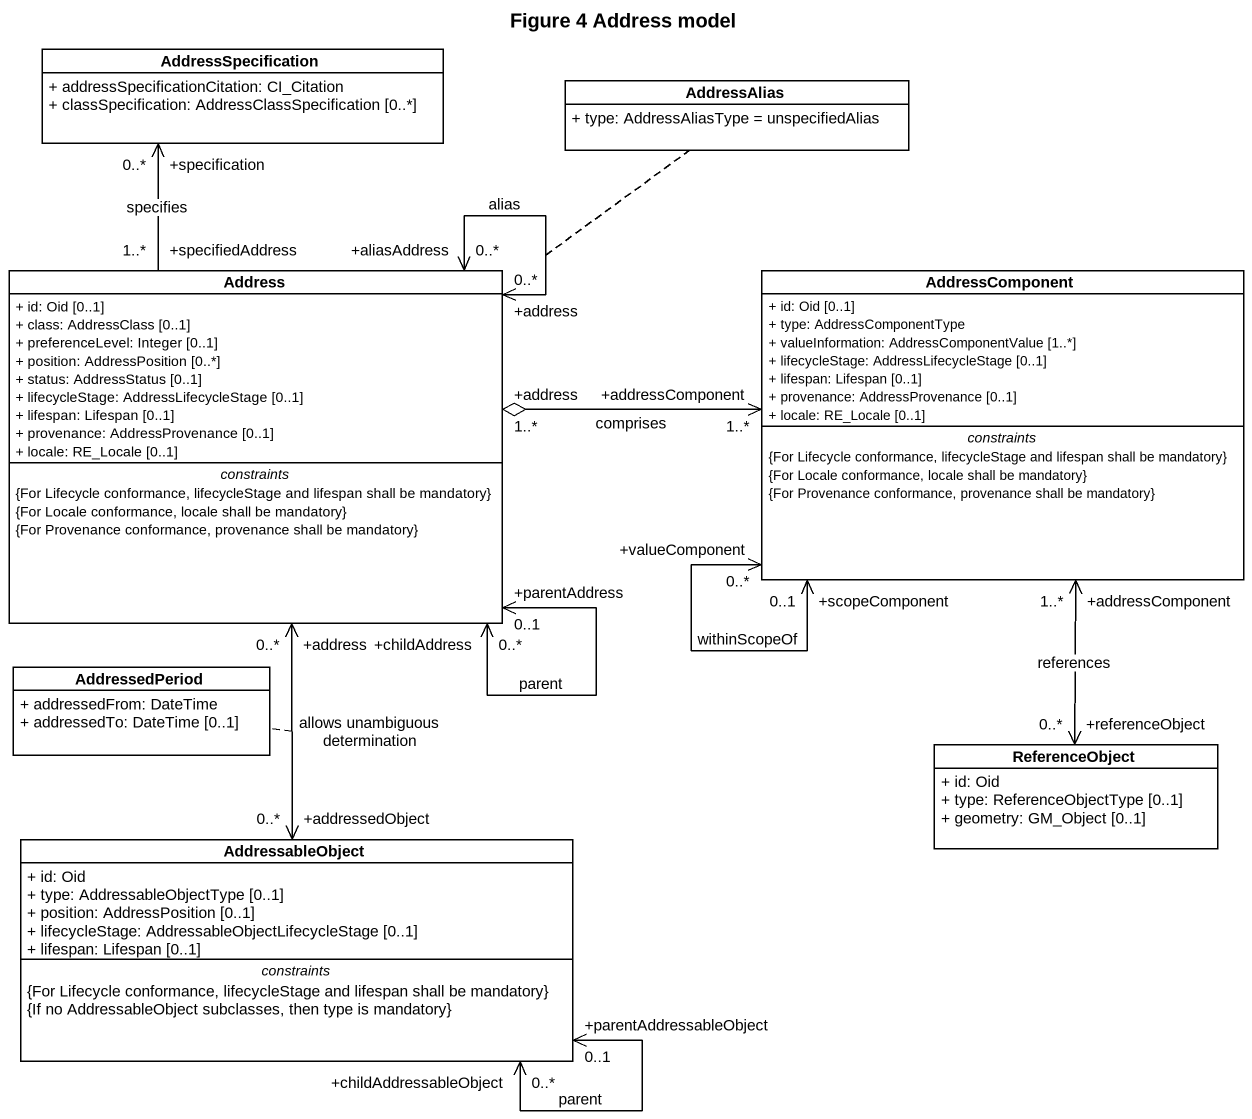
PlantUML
@startuml
title Figure 4 Address model
hide circle
hide empty members
skinparam classAttributeIconSize 0
class AddressSpecification #FFFFFF {
  + addressSpecificationCitation: CI_Citation
  + classSpecification: AddressClassSpecification [0..*]
}
class AddressAlias #FFFFFF {
  + type: AddressAliasType = unspecifiedAlias
}
class Address #FFFFFF {
  + id: Oid [0..1]
  + class: AddressClass [0..1]
  + preferenceLevel: Integer [0..1]
  + position: AddressPosition [0..*]
  + status: AddressStatus [0..1]
  + lifecycleStage: AddressLifecycleStage [0..1]
  + lifespan: Lifespan [0..1]
  + provenance: AddressProvenance [0..1]
  + locale: RE_Locale [0..1]
  -- constraints --
  {For Lifecycle conformance, lifecycleStage and lifespan shall be mandatory}
  {For Locale conformance, locale shall be mandatory}
  {For Provenance conformance, provenance shall be mandatory}
}
class AddressComponent #FFFFFF {
  + id: Oid [0..1]
  + type: AddressComponentType
  + valueInformation: AddressComponentValue [1..*]
  + lifecycleStage: AddressLifecycleStage [0..1]
  + lifespan: Lifespan [0..1]
  + provenance: AddressProvenance [0..1]
  + locale: RE_Locale [0..1]
  -- constraints --
  {For Lifecycle conformance, lifecycleStage and lifespan shall be mandatory}
  {For Locale conformance, locale shall be mandatory}
  {For Provenance conformance, provenance shall be mandatory}
}
class AddressedPeriod {
  + addressedFrom: DateTime
  + addressedTo: DateTime [0..1]
}
class ReferenceObject #FFFFFF {
  + id: Oid
  + type: ReferenceObjectType [0..1]
  + geometry: GM_Object [0..1]
}
class AddressableObject #FFFFFF {
  + id: Oid
  + type: AddressableObjectType [0..1]
  + position: AddressPosition [0..1]
  + lifecycleStage: AddressableObjectLifecycleStage [0..1]
  + lifespan: Lifespan [0..1]
  -- constraints --
  {For Lifecycle conformance, lifecycleStage and lifespan shall be mandatory}
  {If no AddressableObject subclasses, then type is mandatory}
}
AddressSpecification "+specification\n0..*" <-- "+specifiedAddress\n1..*" Address : specifies
Address "+address\n0..*" <--> "+aliasAddress\n0..*" Address : alias
(Address, Address) .. AddressAlias
Address "+childAddress\n0..*" <--> "+parentAddress\n0..1" Address : parent
Address "+address\n0..*" <--> "+addressedObject\n0..*" AddressableObject : allows unambiguous determination
(Address, AddressableObject) .. AddressedPeriod
AddressComponent "+addressComponent\n1..*" <-left-o "+address\n1..*" Address : comprises
AddressComponent "+valueComponent\n0..*" <--> "+scopeComponent\n0..1" AddressComponent : withinScopeOf
AddressComponent "+addressComponent\n1..*" <--> "+referenceObject\n0..*" ReferenceObject : references
AddressableObject "+childAddressableObject\n0..*" <--> "+parentAddressableObject\n0..1" AddressableObject : parent
@enduml
